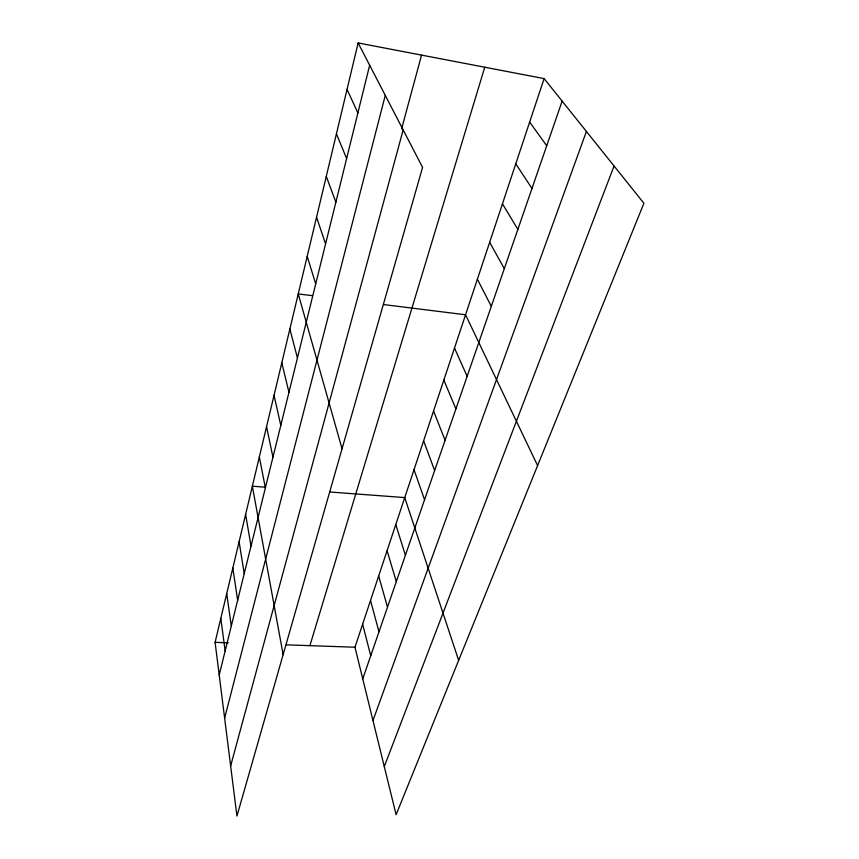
<?xml version="1.0" encoding="UTF-8"?>
<svg xmlns="http://www.w3.org/2000/svg" width="859" height="859" viewBox="0 0 859 859"><rect width="100%" height="100%" fill="white"/><g stroke="black" fill="none" stroke-linecap="round" stroke-linejoin="round"><path stroke-width="1.29" d="M358.128 42.95L422.574 167.398L236.944 816.05L215.094 642.349L358.128 42.95L544.112 78.599L643.906 203.282L396.106 814.686L354.971 647.235L544.112 78.599M219.206 675.034L369.66 65.22M224.628 718.145L385.272 95.381M401.658 128.689L421.554 55.105M230.642 765.96L403.161 129.913M309.906 645.657L484.755 67.217M362.745 678.878L562.13 101.104M372.967 720.518L586.407 131.448M384.284 766.572L614.067 166.012M215.094 642.349L228.301 642.811M286.272 644.83L354.971 647.235M265.345 487.182L252.353 486.205L283.126 654.665M330.039 492.014L404.739 497.586L458.652 660.356M312.558 295.711L298.245 293.918L342.054 448.774M383.726 304.58L465.557 314.781L537.584 465.599M529.638 122.096L546.721 145.729M515.765 163.811L531.979 188.454M502.451 203.841L517.859 229.385M489.662 242.281L504.308 268.652M477.379 279.229L491.305 306.33M347.047 89.39L357.881 112.969M454.497 348.002L467.146 376.339M443.835 380.054L455.904 408.895M336.438 133.832L346.628 158.571M433.548 410.978L445.08 440.28M326.291 176.396L335.869 202.176M423.616 440.839L434.633 470.549M414.017 469.69L424.55 499.766M316.552 217.187L325.572 243.913M395.774 524.57L405.405 555.247M307.211 256.336L315.704 283.899M387.087 550.683L396.31 581.618M378.669 575.959L387.506 607.12M370.519 600.462L378.98 631.805M289.87 328.997L297.439 357.967M362.627 624.203L370.734 655.707M281.806 362.777L288.957 392.327M274.042 395.323L280.796 425.388M266.558 426.708L272.947 457.224M259.332 456.977L265.377 487.912M245.62 514.444L251.032 546.056M239.103 541.739L244.224 573.629M232.81 568.132L237.653 600.269M226.712 593.666L231.296 626.018M220.817 618.394L225.155 650.929"/></g></svg>
